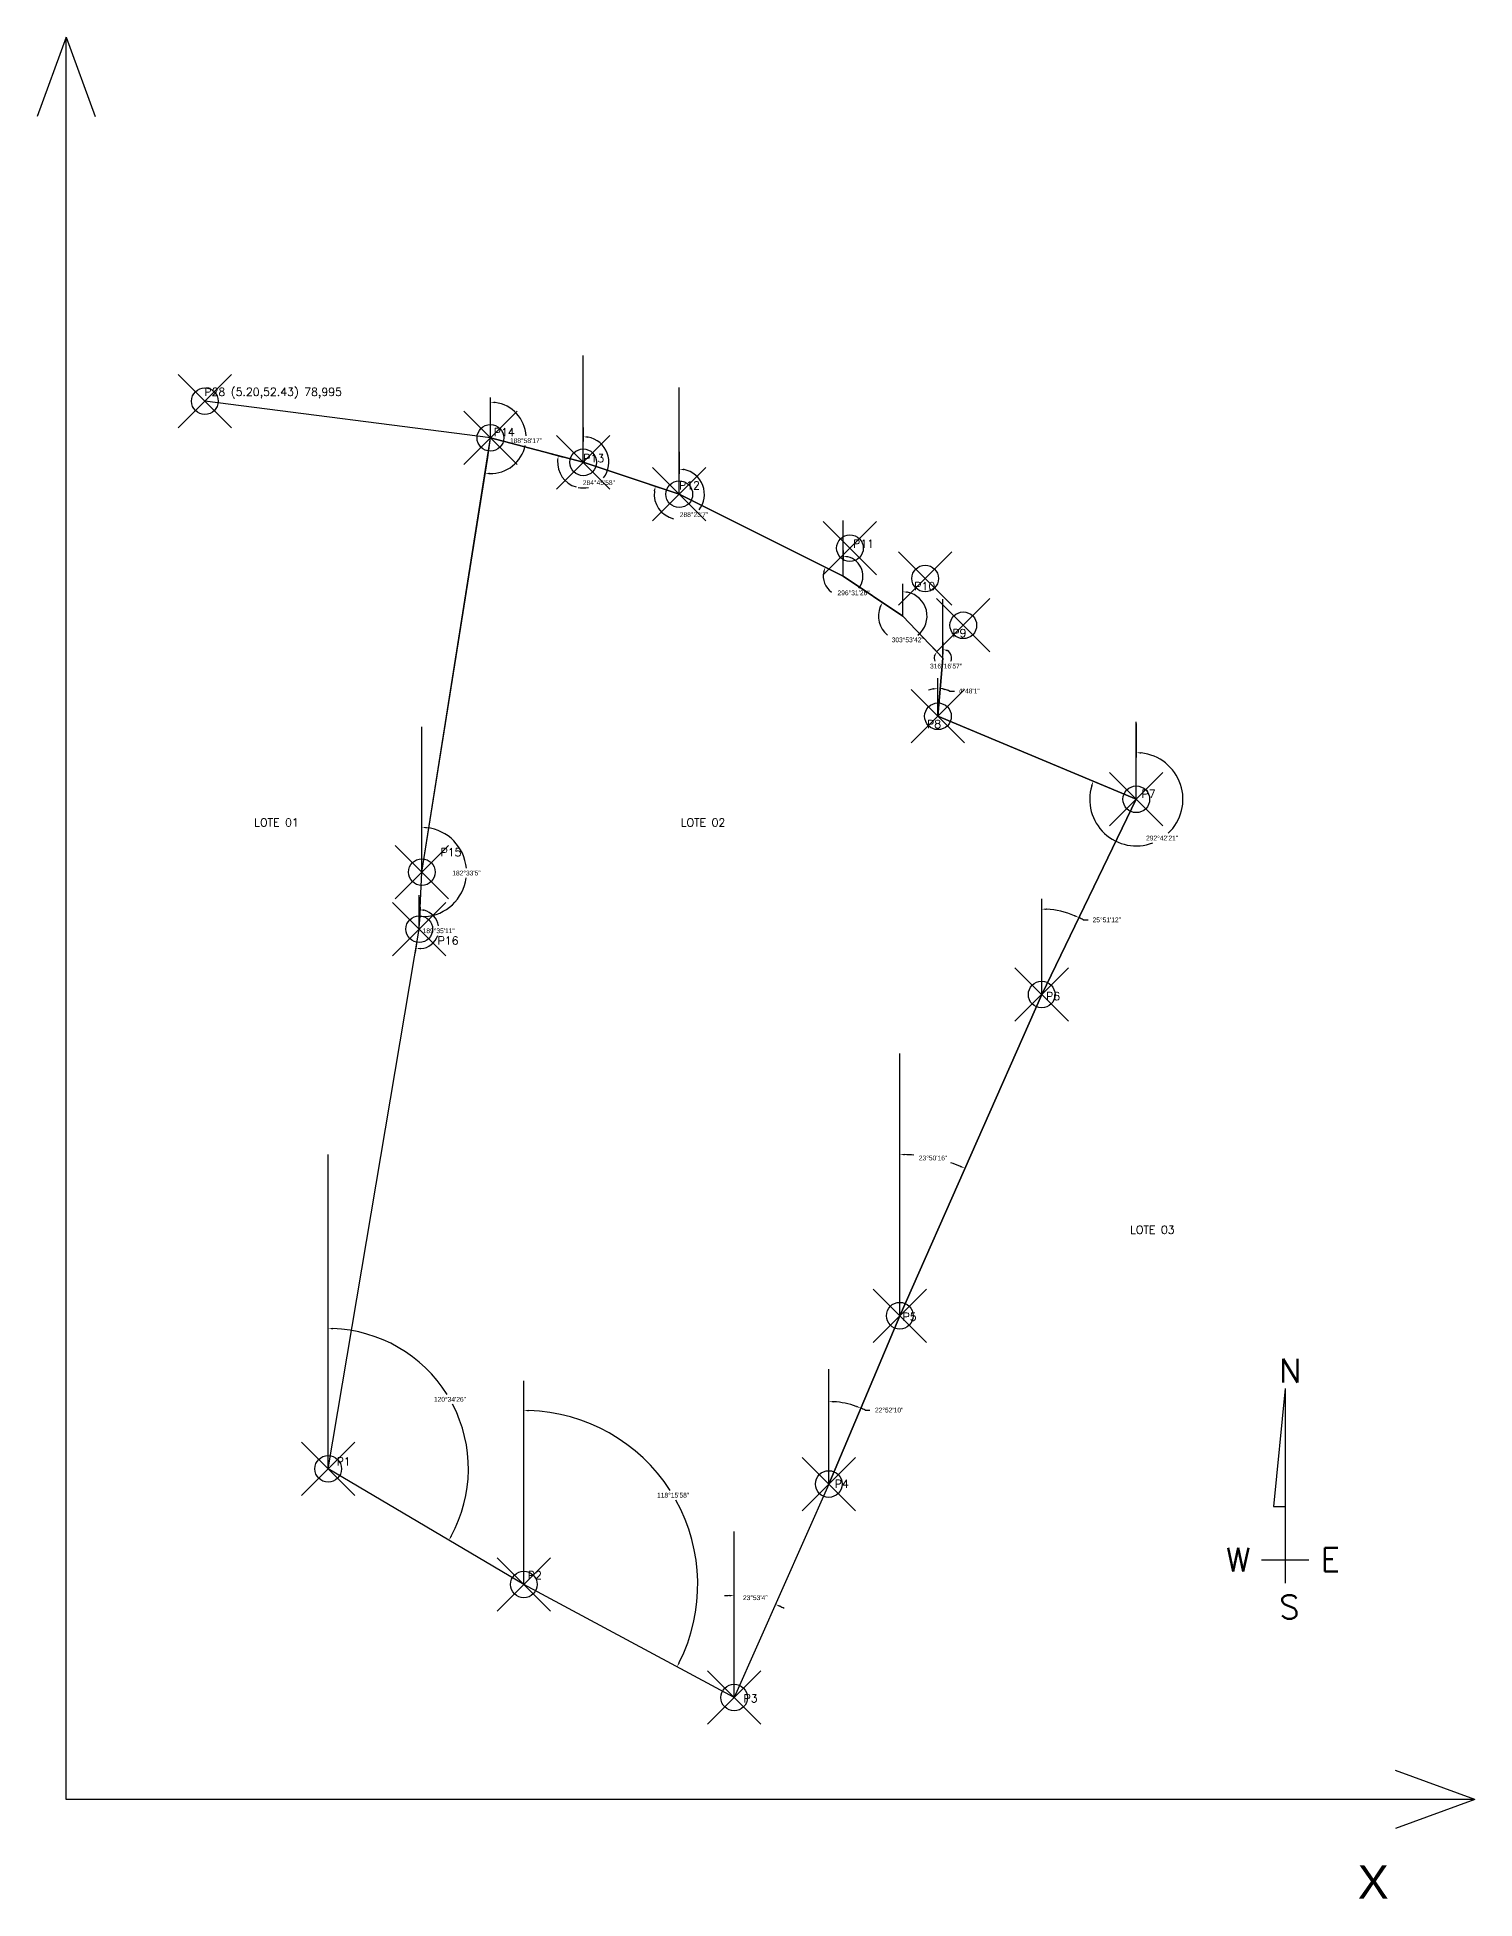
# Model space of a CAD drawing. Header units: inches. Extents: x 555647 to 1112117, y 8563097 to 17126483.
# Drawn here: x 556151.4 to 556205.3, y 8563096.7 to 8563166.5 of the extents above; entities that cross this region are included whole.
import ezdxf

# ---------------------------------------------------------------- set-up
doc = ezdxf.new("R2010")
doc.units = ezdxf.units.IN
doc.header["$MEASUREMENT"] = 0
doc.header["$PDMODE"] = 35
doc.header["$PDSIZE"] = -1
doc.linetypes.add('CONTINUO', pattern=[0])
for name, color, linetype in [('_CASA', 7, 'CONTINUO'), ('_MURO', 7, 'CONTINUO'), ('_PN', 7, 'CONTINUO'), ('MURO', 5, 'CONTINUO'), ('PORTÃO', 1, 'Continuous')]:
    doc.layers.add(name, color=color, linetype=linetype)
doc.styles.add('ARIAL', font='ARIAL', dxfattribs={"height": 0.2})
doc.styles.add('SIMPLEX', font='simplex.shx', dxfattribs={"height": 0.3})
doc.dimstyles.get("Standard").update_dxf_attribs({"dimtxt": 0.18, "dimasz": 0.18, "dimexe": 0.18, "dimexo": 0.0625, "dimgap": 0.09, "dimtad": 0, "dimtih": 1, "dimtoh": 1, "dimdec": 0, "dimzin": 0, "dimdsep": 46, "dimtxsty": 'Standard', "dimcen": 0.09, "dimaunit": 1, "dimadec": 3, "dimazin": 0, "dimtfac": 1, "dimtdec": 0, "dimtofl": 0, "dimtmove": 0, "dimatfit": 3, "dimfxl": 1, "dimtolj": 1, "dimtzin": 0, "dimarcsym": 0})

# ---------------------------------------------------------------- blocks, each defined once
blk = doc.blocks.new('SIMB_PONTO')
at = {"color": 0}
blk.add_point((0, 0), dxfattribs=at)
for tag in ['desc:', 'cota:', 'pto:']:
    blk.add_attdef(tag, (0, 0), '', height=1)
blk = doc.blocks.new('Norte2')
for p, q in [((0, 0.125), (0, -0.125)), ((0.28125, 0.0625), (0.28125, 0)), ((0.90625, 0), (0.28125, 0.0625)), ((0.90625, 0), (-0.125, 0))]:
    blk.add_line(p, q)
at = {"style": 'SIMPLEX'}
for s, p in [('W', (-0.0625, 0.3125)), ('S', (-0.3125, 0.03125)), ('N', (0.9375, 0.03125)), ('E', (-0.0625, -0.1875))]:
    blk.add_text(s, height=0.125, rotation=270, dxfattribs=at).set_placement(p)
blk = doc.blocks.new('*D103')
at = {"color": 0, "lineweight": -2, "transparency": 16777216}
for start, end in [(31.99767, 88.03882), (331.3874, 27.47943)]:
    blk.add_arc((556162.35, 8563112.812), 5.259, start, end, dxfattribs=at)
at = {"color": 0, "transparency": 16777216}
for points in [[(556162.529, 8563118.038), (556162.53, 8563118.098), (556162.35, 8563118.071)], [(556166.993, 8563110.278), (556166.941, 8563110.308), (556166.878, 8563110.137)]]:
    blk.add_solid(points, dxfattribs=at)
at = {"layer": 'Defpoints', "color": 0, "transparency": 16777216}
for p in [(556162.35, 8563124.595), (556167.535, 8563113.69), (556162.35, 8563112.812), (556162.35, 8563112.812), (556169.688, 8563108.477)]:
    blk.add_point(p, dxfattribs=at)
at = {"color": 0, "transparency": 16777216, "insert": (556166.917, 8563115.418), "char_height": 0.18, "attachment_point": 5}
blk.add_mtext('\\A1;120°34\'26"', dxfattribs=at)
blk = doc.blocks.new('*D104')
at = {"color": 0, "lineweight": -2, "transparency": 16777216}
for start, end in [(32.72794, 88.41827), (333.31549, 29.04128)]:
    blk.add_arc((556169.688, 8563108.477), 6.52, start, end, dxfattribs=at)
at = {"color": 0, "transparency": 16777216}
for points in [[(556169.867, 8563114.965), (556169.868, 8563115.025), (556169.688, 8563114.997)], [(556175.54, 8563105.535), (556175.487, 8563105.562), (556175.431, 8563105.389)]]:
    blk.add_solid(points, dxfattribs=at)
at = {"layer": 'Defpoints', "color": 0, "transparency": 16777216}
for p in [(556169.688, 8563116.109), (556173.828, 8563113.514), (556169.688, 8563108.477), (556169.688, 8563108.477), (556177.573, 8563104.237)]:
    blk.add_point(p, dxfattribs=at)
at = {"color": 0, "transparency": 16777216, "insert": (556175.285, 8563111.822), "char_height": 0.18, "attachment_point": 5}
blk.add_mtext('\\A1;118°15\'58"', dxfattribs=at)
blk = doc.blocks.new('*D105')
at = {"color": 0, "lineweight": -2, "transparency": 16777216}
for start, end in [(92.69657, 95.39314), (60.72246, 63.41903)]:
    blk.add_arc((556177.573, 8563104.237), 3.825, start, end, dxfattribs=at)
at = {"color": 0, "transparency": 16777216}
for points in [[(556177.392, 8563108.088), (556177.394, 8563108.028), (556177.573, 8563108.062)], [(556179.272, 8563107.63), (556179.297, 8563107.685), (556179.122, 8563107.734)]]:
    blk.add_solid(points, dxfattribs=at)
at = {"layer": 'Defpoints', "color": 0, "transparency": 16777216}
for p in [(556181.118, 8563112.243), (556177.573, 8563110.465), (556178.622, 8563107.915), (556177.573, 8563104.237), (556177.573, 8563104.237)]:
    blk.add_point(p, dxfattribs=at)
at = {"color": 0, "transparency": 16777216, "insert": (556178.365, 8563107.979), "char_height": 0.18, "attachment_point": 5}
blk.add_mtext('\\A1;23°53\'4"', dxfattribs=at)
blk = doc.blocks.new('*D106')
at = {"color": 0, "lineweight": -2, "transparency": 16777216}
blk.add_line((556182.483, 8563115.014), (556182.663, 8563115.014), dxfattribs=at)
for start, end in [(70.46988, 86.66056), (63.791, 67.13044)]:
    blk.add_arc((556181.118, 8563112.243), 3.089, start, end, dxfattribs=at)
at = {"color": 0, "transparency": 16777216}
for points in [[(556181.297, 8563115.297), (556181.299, 8563115.357), (556181.118, 8563115.332)], [(556182.162, 8563115.182), (556182.14, 8563115.126), (556182.319, 8563115.089)]]:
    blk.add_solid(points, dxfattribs=at)
at = {"layer": 'Defpoints', "color": 0, "transparency": 16777216}
for p in [(556183.78, 8563118.553), (556181.118, 8563116.552), (556181.528, 8563115.305), (556181.118, 8563112.243), (556181.118, 8563112.243)]:
    blk.add_point(p, dxfattribs=at)
at = {"color": 0, "transparency": 16777216, "insert": (556183.383, 8563115.014), "char_height": 0.18, "attachment_point": 5}
blk.add_mtext('\\A1;22°52\'10"', dxfattribs=at)
blk = doc.blocks.new('*D107')
at = {"color": 0, "lineweight": -2, "transparency": 16777216}
for start, end in [(84.98619, 88.29353), (67.86882, 71.5606)]:
    blk.add_arc((556183.78, 8563118.553), 6.044, start, end, dxfattribs=at)
at = {"color": 0, "transparency": 16777216}
for points in [[(556183.959, 8563124.564), (556183.96, 8563124.624), (556183.78, 8563124.596)], [(556186.068, 8563124.179), (556186.045, 8563124.123), (556186.222, 8563124.081)]]:
    blk.add_solid(points, dxfattribs=at)
at = {"layer": 'Defpoints', "color": 0, "transparency": 16777216}
for p in [(556189.1, 8563130.594), (556183.78, 8563128.39), (556185.435, 8563124.365), (556183.78, 8563118.553), (556183.78, 8563118.553)]:
    blk.add_point(p, dxfattribs=at)
at = {"color": 0, "transparency": 16777216, "insert": (556185.028, 8563124.466), "char_height": 0.18, "attachment_point": 5}
blk.add_mtext('\\A1;23°50\'16"', dxfattribs=at)
blk = doc.blocks.new('*D108')
at = {"color": 0, "lineweight": -2, "transparency": 16777216}
blk.add_line((556190.657, 8563133.394), (556190.837, 8563133.394), dxfattribs=at)
for start, end in [(67.36657, 86.77998), (60.92653, 64.14655)]:
    blk.add_arc((556189.1, 8563130.594), 3.203, start, end, dxfattribs=at)
at = {"color": 0, "transparency": 16777216}
for points in [[(556189.279, 8563133.763), (556189.281, 8563133.823), (556189.1, 8563133.798)], [(556190.345, 8563133.578), (556190.321, 8563133.524), (556190.497, 8563133.477)]]:
    blk.add_solid(points, dxfattribs=at)
at = {"layer": 'Defpoints', "color": 0, "transparency": 16777216}
for p in [(556192.648, 8563137.915), (556189.1, 8563134.186), (556189.58, 8563133.762), (556189.1, 8563130.594), (556189.1, 8563130.594)]:
    blk.add_point(p, dxfattribs=at)
at = {"color": 0, "transparency": 16777216, "insert": (556191.542, 8563133.394), "char_height": 0.18, "attachment_point": 5}
blk.add_mtext('\\A1;25°51\'12"', dxfattribs=at)
blk = doc.blocks.new('*D94')
at = {"color": 0, "lineweight": -2, "transparency": 16777216}
for p, q in [((556192.648, 8563140.762), (556192.648, 8563139.483)), ((556190.022, 8563139.014), (556191.202, 8563138.521))]:
    blk.add_line(p, q, dxfattribs=at)
for start, end in [(313.15802, 84.09616), (163.19807, 290.69712)]:
    blk.add_arc((556192.648, 8563137.915), 1.748, start, end, dxfattribs=at)
at = {"color": 0, "transparency": 16777216}
for points in [[(556192.826, 8563139.624), (556192.829, 8563139.684), (556192.648, 8563139.663)], [(556190.946, 8563138.431), (556191.003, 8563138.41), (556191.036, 8563138.59)]]:
    blk.add_solid(points, dxfattribs=at)
at = {"layer": 'Defpoints', "color": 0, "transparency": 16777216}
for p in [(556192.648, 8563140.824), (556189.964, 8563139.038), (556192.648, 8563137.915), (556192.191, 8563136.228)]:
    blk.add_point(p, dxfattribs=at)
at = {"color": 0, "transparency": 16777216, "insert": (556193.616, 8563136.461), "char_height": 0.18, "attachment_point": 5}
blk.add_mtext('\\A1;292°42\'21"', dxfattribs=at)
blk = doc.blocks.new('*D109')
at = {"color": 0, "lineweight": -2, "transparency": 16777216}
blk.add_line((556185.648, 8563141.974), (556185.828, 8563141.974), dxfattribs=at)
for start, end in [(99.90765, 109.8153), (65.30949, 85.19985), (65.38454, 75.29219)]:
    blk.add_arc((556185.212, 8563141.027), 1.042, start, end, dxfattribs=at)
at = {"color": 0, "transparency": 16777216}
for points in [[(556185.03, 8563142.083), (556185.035, 8563142.023), (556185.212, 8563142.069)], [(556185.472, 8563142.005), (556185.482, 8563142.064), (556185.299, 8563142.065)]]:
    blk.add_solid(points, dxfattribs=at)
at = {"layer": 'Defpoints', "color": 0, "transparency": 16777216}
for p in [(556185.396, 8563143.212), (556185.212, 8563142.461), (556185.241, 8563142.069), (556185.212, 8563141.027), (556185.212, 8563141.027)]:
    blk.add_point(p, dxfattribs=at)
at = {"color": 0, "transparency": 16777216, "insert": (556186.383, 8563141.974), "char_height": 0.18, "attachment_point": 5}
blk.add_mtext('\\A1;4°48\'1"', dxfattribs=at)
blk = doc.blocks.new('*D95')
at = {"color": 0, "lineweight": -2, "transparency": 16777216}
for p, q in [((556184.988, 8563143.638), (556185.294, 8563143.317)), ((556185.396, 8563143.801), (556185.396, 8563143.358))]:
    blk.add_line(p, q, dxfattribs=at)
for start, end in [(337.87438, 57.9886), (165.72894, 202.12562)]:
    blk.add_arc((556185.396, 8563143.212), 0.326, start, end, dxfattribs=at)
at = {"color": 0, "transparency": 16777216}
for points in [[(556185.053, 8563143.307), (556185.105, 8563143.277), (556185.17, 8563143.447)], [(556185.56, 8563143.459), (556185.577, 8563143.517), (556185.396, 8563143.538)]]:
    blk.add_solid(points, dxfattribs=at)
at = {"layer": 'Defpoints', "color": 0, "transparency": 16777216}
for p in [(556184.945, 8563143.683), (556185.396, 8563143.864), (556185.396, 8563143.212), (556185.71, 8563143.125)]:
    blk.add_point(p, dxfattribs=at)
at = {"color": 0, "transparency": 16777216, "insert": (556185.517, 8563142.909), "char_height": 0.18, "attachment_point": 5}
blk.add_mtext('\\A1;316°16\'57"', dxfattribs=at)
blk = doc.blocks.new('*D96')
at = {"color": 0, "lineweight": -2, "transparency": 16777216}
for p, q in [((556183.891, 8563145.611), (556183.891, 8563145.877)), ((556183.205, 8563145.246), (556182.985, 8563145.394))]:
    blk.add_line(p, q, dxfattribs=at)
for start, end in [(308.60951, 78.67181), (157.43314, 231.39049)]:
    blk.add_arc((556183.891, 8563144.785), 0.912, start, end, dxfattribs=at)
at = {"color": 0, "transparency": 16777216}
for points in [[(556184.067, 8563145.649), (556184.073, 8563145.709), (556183.891, 8563145.697)], [(556183.023, 8563145.149), (556183.076, 8563145.121), (556183.134, 8563145.293)]]:
    blk.add_solid(points, dxfattribs=at)
at = {"layer": 'Defpoints', "color": 0, "transparency": 16777216}
for p in [(556183.891, 8563145.549), (556183.257, 8563145.211), (556183.891, 8563144.785), (556184.785, 8563144.606)]:
    blk.add_point(p, dxfattribs=at)
at = {"color": 0, "transparency": 16777216, "insert": (556184.078, 8563143.892), "char_height": 0.18, "attachment_point": 5}
blk.add_mtext('\\A1;303°53\'42"', dxfattribs=at)
blk = doc.blocks.new('*D97')
at = {"color": 0, "lineweight": -2, "transparency": 16777216}
for p, q in [((556181.656, 8563147.245), (556181.656, 8563146.85)), ((556180.799, 8563146.714), (556181.152, 8563146.538))]:
    blk.add_line(p, q, dxfattribs=at)
for start, end in [(322.52185, 76.10021), (167.376, 234.32823)]:
    blk.add_arc((556181.656, 8563146.286), 0.744, start, end, dxfattribs=at)
at = {"color": 0, "transparency": 16777216}
for points in [[(556181.831, 8563146.979), (556181.838, 8563147.038), (556181.656, 8563147.03)], [(556180.902, 8563146.459), (556180.959, 8563146.439), (556180.991, 8563146.619)]]:
    blk.add_solid(points, dxfattribs=at)
at = {"layer": 'Defpoints', "color": 0, "transparency": 16777216}
for p in [(556181.656, 8563147.307), (556180.743, 8563146.742), (556181.656, 8563146.286), (556182.391, 8563146.172)]:
    blk.add_point(p, dxfattribs=at)
at = {"color": 0, "transparency": 16777216, "insert": (556182.047, 8563145.654), "char_height": 0.18, "attachment_point": 5}
blk.add_mtext('\\A1;296°31\'26"', dxfattribs=at)
blk = doc.blocks.new('*D98')
at = {"color": 0, "lineweight": -2, "transparency": 16777216}
for p, q in [((556175.514, 8563150.943), (556175.514, 8563150.115)), ((556174.004, 8563149.854), (556174.79, 8563149.593))]:
    blk.add_line(p, q, dxfattribs=at)
for start, end in [(321.67026, 79.05118), (172.56356, 256.94726)]:
    blk.add_arc((556175.514, 8563149.352), 0.943, start, end, dxfattribs=at)
at = {"color": 0, "transparency": 16777216}
for points in [[(556175.691, 8563150.248), (556175.697, 8563150.308), (556175.514, 8563150.295)], [(556174.55, 8563149.481), (556174.608, 8563149.467), (556174.619, 8563149.649)]]:
    blk.add_solid(points, dxfattribs=at)
at = {"layer": 'Defpoints', "color": 0, "transparency": 16777216}
for p in [(556175.514, 8563151.006), (556173.945, 8563149.873), (556175.514, 8563149.352), (556176.452, 8563149.251)]:
    blk.add_point(p, dxfattribs=at)
at = {"color": 0, "transparency": 16777216, "insert": (556176.066, 8563148.587), "char_height": 0.18, "attachment_point": 5}
blk.add_mtext('\\A1;288°23\'7"', dxfattribs=at)
blk = doc.blocks.new('*D99')
at = {"color": 0, "lineweight": -2, "transparency": 16777216}
for p, q in [((556171.913, 8563151.85), (556171.913, 8563151.331)), ((556170.655, 8563150.881), (556171.157, 8563150.748))]:
    blk.add_line(p, q, dxfattribs=at)
for start, end in [(322.7752, 79.26049), (175.97336, 253.81994), (258.31471, 281.68529)]:
    blk.add_arc((556171.913, 8563150.549), 0.962, start, end, dxfattribs=at)
at = {"color": 0, "transparency": 16777216}
for points in [[(556172.089, 8563151.464), (556172.095, 8563151.524), (556171.913, 8563151.511)], [(556170.924, 8563150.621), (556170.983, 8563150.612), (556170.983, 8563150.794)]]:
    blk.add_solid(points, dxfattribs=at)
at = {"layer": 'Defpoints', "color": 0, "transparency": 16777216}
for p in [(556171.913, 8563151.912), (556170.594, 8563150.896), (556171.913, 8563150.549), (556171.748, 8563149.601)]:
    blk.add_point(p, dxfattribs=at)
at = {"color": 0, "transparency": 16777216, "insert": (556172.5, 8563149.787), "char_height": 0.18, "attachment_point": 5}
blk.add_mtext('\\A1;284°45\'58"', dxfattribs=at)
blk = doc.blocks.new('*D100')
at = {"color": 0, "lineweight": -2, "transparency": 16777216}
for p, q in [((556168.433, 8563152.667), (556168.433, 8563152.985)), ((556168.246, 8563150.28), (556168.196, 8563149.966))]:
    blk.add_line(p, q, dxfattribs=at)
for start, end in [(3.22445, 82.29037), (268.73834, 347.72135)]:
    blk.add_arc((556168.433, 8563151.466), 1.339, start, end, dxfattribs=at)
at = {"color": 0, "transparency": 16777216}
for points in [[(556168.61, 8563152.763), (556168.614, 8563152.823), (556168.433, 8563152.805)], [(556168.401, 8563150.098), (556168.406, 8563150.158), (556168.224, 8563150.144)]]:
    blk.add_solid(points, dxfattribs=at)
at = {"layer": 'Defpoints', "color": 0, "transparency": 16777216}
for p in [(556168.433, 8563152.604), (556169.626, 8563152.074), (556168.433, 8563151.466), (556168.255, 8563150.342)]:
    blk.add_point(p, dxfattribs=at)
at = {"color": 0, "transparency": 16777216, "insert": (556169.767, 8563151.361), "char_height": 0.18, "attachment_point": 5}
blk.add_mtext('\\A1;188°58\'17"', dxfattribs=at)
blk = doc.blocks.new('*D101')
at = {"color": 0, "lineweight": -2, "transparency": 16777216}
for p, q in [((556165.863, 8563136.498), (556165.863, 8563137.041)), ((556165.804, 8563133.876), (556165.78, 8563133.334))]:
    blk.add_line(p, q, dxfattribs=at)
for start, end in [(4.88966, 83.83771), (273.6109, 352.54407)]:
    blk.add_arc((556165.863, 8563135.186), 1.674, start, end, dxfattribs=at)
at = {"color": 0, "transparency": 16777216}
for points in [[(556166.041, 8563136.821), (556166.044, 8563136.881), (556165.863, 8563136.861)], [(556165.968, 8563133.485), (556165.968, 8563133.545), (556165.788, 8563133.514)]]:
    blk.add_solid(points, dxfattribs=at)
at = {"layer": 'Defpoints', "color": 0, "transparency": 16777216}
for p in [(556165.863, 8563136.436), (556165.863, 8563135.186), (556167.287, 8563134.307), (556165.807, 8563133.939)]:
    blk.add_point(p, dxfattribs=at)
at = {"color": 0, "transparency": 16777216, "insert": (556167.537, 8563135.149), "char_height": 0.18, "attachment_point": 5}
blk.add_mtext('\\A1;182°33\'5"', dxfattribs=at)
blk = doc.blocks.new('*D102')
at = {"color": 0, "lineweight": -2, "transparency": 16777216}
for p, q in [((556165.767, 8563133.928), (556165.767, 8563133.598)), ((556165.621, 8563132.177), (556165.676, 8563132.503))]:
    blk.add_line(p, q, dxfattribs=at)
for start, end in [(9.34999, 75.8681), (274.54561, 340.75659)]:
    blk.add_arc((556165.767, 8563133.047), 0.732, start, end, dxfattribs=at)
at = {"color": 0, "transparency": 16777216}
for points in [[(556165.942, 8563133.726), (556165.95, 8563133.786), (556165.767, 8563133.778)], [(556165.824, 8563132.287), (556165.827, 8563132.347), (556165.646, 8563132.325)]]:
    blk.add_solid(points, dxfattribs=at)
at = {"layer": 'Defpoints', "color": 0, "transparency": 16777216}
for p in [(556165.767, 8563133.991), (556165.767, 8563133.047), (556166.356, 8563132.612), (556165.61, 8563132.115)]:
    blk.add_point(p, dxfattribs=at)
at = {"color": 0, "transparency": 16777216, "insert": (556166.496, 8563132.985), "char_height": 0.18, "attachment_point": 5}
blk.add_mtext('\\A1;189°35\'11"', dxfattribs=at)

msp = doc.modelspace()

# ---------------------------------------------------------------- linework, layer by layer
for p, q in [((556152.53, 8563166.487), (556151.444, 8563163.515)), ((556152.53, 8563100.415), (556152.53, 8563166.487)), ((556152.53, 8563166.487), (556153.616, 8563163.515)), ((556171.913, 8563150.549), (556171.913, 8563154.551)), ((556175.514, 8563149.352), (556175.514, 8563153.356)), ((556168.433, 8563151.466), (556168.433, 8563152.741)), ((556181.656, 8563146.286), (556181.656, 8563148.368)), ((556183.891, 8563144.785), (556183.891, 8563145.998)), ((556185.396, 8563143.212), (556185.396, 8563145.424)), ((556185.212, 8563141.027), (556185.212, 8563142.461)), ((556165.863, 8563135.186), (556165.863, 8563140.634)), ((556192.648, 8563137.915), (556192.648, 8563140.824)), ((556165.767, 8563133.047), (556165.767, 8563134.319)), ((556189.1, 8563130.594), (556189.1, 8563134.186)), ((556183.78, 8563118.553), (556183.78, 8563128.39)), ((556162.35, 8563112.812), (556162.35, 8563124.595)), ((556169.688, 8563108.477), (556169.688, 8563116.109)), ((556181.118, 8563112.243), (556181.118, 8563116.552)), ((556177.573, 8563104.237), (556177.573, 8563110.465)), ((556205.337, 8563100.415), (556202.364, 8563101.501)), ((556205.337, 8563100.415), (556152.53, 8563100.415)), ((556205.337, 8563100.415), (556202.364, 8563099.329))]:
    msp.add_line(p, q)
for points in [[(556192.648, 8563137.915), (556189.1, 8563130.594), (556183.78, 8563118.553), (556181.118, 8563112.243), (556177.573, 8563104.237), (556169.688, 8563108.477), (556162.35, 8563112.812), (556165.767, 8563133.047), (556165.863, 8563135.186), (556168.433, 8563151.466), (556168.433, 8563151.466), (556171.913, 8563150.549), (556175.514, 8563149.352), (556181.656, 8563146.286), (556183.891, 8563144.785), (556185.396, 8563143.212), (556185.212, 8563141.027), (556192.648, 8563137.915)], [(556185.212, 8563141.027), (556185.396, 8563143.212), (556183.891, 8563144.785), (556181.656, 8563146.286), (556175.514, 8563149.352), (556171.913, 8563150.549), (556168.433, 8563151.466)]]:
    msp.add_lwpolyline(points)
at = {"layer": 'MURO'}
msp.add_line((556168.433, 8563151.466), (556157.731, 8563152.842), dxfattribs=at)
for points in [[(556181.118, 8563112.243), (556177.573, 8563104.237), (556169.688, 8563108.477), (556162.35, 8563112.812), (556165.767, 8563133.047), (556165.863, 8563135.186), (556168.338, 8563150.73), (556168.433, 8563151.466)], [(556181.118, 8563112.243), (556183.78, 8563118.553), (556189.1, 8563130.594), (556192.648, 8563137.915)]]:
    msp.add_lwpolyline(points, dxfattribs=at)
at = {"layer": 'PORTÃO'}
msp.add_line((556192.648, 8563137.915), (556185.212, 8563141.027), dxfattribs=at)

# ---------------------------------------------------------------- block references
at = {"xscale": 7.086614173228346, "yscale": 7.086614173228346, "zscale": 7.086614173228346, "rotation": 90}
msp.add_blockref('Norte2', (556198.229, 8563109.406), dxfattribs=at)
at = {"layer": '_CASA', "color": 3}
ref = msp.add_blockref('SIMB_PONTO', (556189.1, 8563130.594, 74.417), dxfattribs=at)
ref.add_attrib('COTA', 'P6 ', (556189.263, 8563130.382, 74.417), dxfattribs={"layer": '0', "color": 7, "height": 0.3, "style": 'SIMPLEX'})
at = {"layer": '_MURO', "color": 3}
ref = msp.add_blockref('SIMB_PONTO', (556157.731, 8563152.842, 78.995), dxfattribs=at)
ref.add_attrib('COTA', 'P28 (5.20,52.43) 78,995', (556157.712, 8563153.041, 78.995), dxfattribs={"layer": '0', "color": 7, "height": 0.3, "style": 'SIMPLEX'})
ref = msp.add_blockref('SIMB_PONTO', (556168.433, 8563151.466, 77.853), dxfattribs=at)
ref.add_attrib('COTA', 'P14 ', (556168.561, 8563151.527, 77.853), dxfattribs={"layer": '0', "color": 7, "height": 0.3, "style": 'SIMPLEX'})
ref = msp.add_blockref('SIMB_PONTO', (556171.913, 8563150.549, 77.312), dxfattribs=at)
ref.add_attrib('COTA', 'P13 ', (556171.913, 8563150.549), dxfattribs={"layer": '0', "color": 7, "height": 0.3, "style": 'SIMPLEX'})
ref = msp.add_blockref('SIMB_PONTO', (556175.514, 8563149.352, 76.848), dxfattribs=at)
ref.add_attrib('COTA', 'P12 ', (556175.505, 8563149.536, 76.848), dxfattribs={"layer": '0', "color": 7, "height": 0.3, "style": 'SIMPLEX'})
ref = msp.add_blockref('SIMB_PONTO', (556181.913, 8563147.332, 76.045), dxfattribs=at)
ref.add_attrib('COTA', 'P11 ', (556182.03, 8563147.349, 76.045), dxfattribs={"layer": '0', "color": 7, "height": 0.3, "style": 'SIMPLEX'})
ref = msp.add_blockref('SIMB_PONTO', (556184.733, 8563146.194, 75.693), dxfattribs=at)
ref.add_attrib('COTA', 'P10 ', (556184.323, 8563145.754, 75.693), dxfattribs={"layer": '0', "color": 7, "height": 0.3, "style": 'SIMPLEX'})
ref = msp.add_blockref('SIMB_PONTO', (556186.162, 8563144.439, 75.342), dxfattribs=at)
ref.add_attrib('COTA', 'P9 ', (556185.752, 8563143.999, 75.342), dxfattribs={"layer": '0', "color": 7, "height": 0.3, "style": 'SIMPLEX'})
ref = msp.add_blockref('SIMB_PONTO', (556185.212, 8563141.027, 74.402), dxfattribs=at)
ref.add_attrib('COTA', 'P8 ', (556184.802, 8563140.587, 74.402), dxfattribs={"layer": '0', "color": 7, "height": 0.3, "style": 'SIMPLEX'})
ref = msp.add_blockref('SIMB_PONTO', (556192.648, 8563137.915, 74.278), dxfattribs=at)
ref.add_attrib('COTA', 'P7 ', (556192.845, 8563137.967, 74.278), dxfattribs={"layer": '0', "color": 7, "height": 0.3, "style": 'SIMPLEX'})
ref = msp.add_blockref('SIMB_PONTO', (556165.863, 8563135.186, 75.877), dxfattribs=at)
ref.add_attrib('COTA', 'P15 ', (556166.563, 8563135.782, -0.077), dxfattribs={"layer": '0', "color": 7, "height": 0.3, "style": 'SIMPLEX'})
ref = msp.add_blockref('SIMB_PONTO', (556165.767, 8563133.047, 68.895), dxfattribs=at)
ref.add_attrib('COTA', 'P16 ', (556166.452, 8563132.468, 68.895), dxfattribs={"layer": '0', "color": 7, "height": 0.3, "style": 'SIMPLEX'})
ref = msp.add_blockref('SIMB_PONTO', (556183.78, 8563118.553, 69.559), dxfattribs=at)
ref.add_attrib('COTA', 'P5 ', (556183.883, 8563118.366, 69.559), dxfattribs={"layer": '0', "color": 7, "height": 0.3, "style": 'SIMPLEX'})
ref = msp.add_blockref('SIMB_PONTO', (556162.35, 8563112.812, 62.547), dxfattribs=at)
ref.add_attrib('COTA', 'P1 ', (556162.669, 8563112.937, 62.547), dxfattribs={"layer": '0', "color": 7, "height": 0.3, "style": 'SIMPLEX'})
ref = msp.add_blockref('SIMB_PONTO', (556181.118, 8563112.243, 65.821), dxfattribs=at)
ref.add_attrib('COTA', 'P4 ', (556181.343, 8563112.099, 65.821), dxfattribs={"layer": '0', "color": 7, "height": 0.3, "style": 'SIMPLEX'})
ref = msp.add_blockref('SIMB_PONTO', (556169.688, 8563108.477, 62.119), dxfattribs=at)
ref.add_attrib('COTA', 'P2', (556169.833, 8563108.671), dxfattribs={"layer": '0', "color": 7, "height": 0.3, "style": 'SIMPLEX'})
ref = msp.add_blockref('SIMB_PONTO', (556177.573, 8563104.237, 62.977), dxfattribs=at)
ref.add_attrib('COTA', 'P3', (556177.924, 8563104.056, 62.977), dxfattribs={"layer": '0', "color": 7, "height": 0.3, "style": 'SIMPLEX'})

# ---------------------------------------------------------------- texts
at = {"color": 7, "style": 'ARIAL'}
msp.add_text('X', height=1.248, rotation=359.99774, dxfattribs=at).set_placement((556200.948, 8563096.693))
at = {"layer": '_PN', "color": 7, "style": 'SIMPLEX'}
for s, p in [('LOTE 01', (556159.577, 8563136.896, 74.491)), ('LOTE 02', (556175.569, 8563136.896, 74.491)), ('LOTE 03', (556192.415, 8563121.624, 74.491))]:
    msp.add_text(s, height=0.3, dxfattribs=at).set_placement(p)

# ---------------------------------------------------------------- dimensions: what is measured, and where the dimension line sits
for base, center, p1, p2, picture, middle in [((556169.62552, 8563152.0741), (556168.43282, 8563151.46614), (556168.25532, 8563150.34182), (556168.43282, 8563152.60438), '*D100', (556169.76744, 8563151.36144)), ((556171.74816, 8563149.60139), (556171.91258, 8563150.54895), (556170.59415, 8563150.89646), (556171.91258, 8563151.91241), '*D99', (556172.49959, 8563149.78716)), ((556176.45249, 8563149.25106), (556175.5145, 8563149.35178), (556173.94486, 8563149.87348), (556175.5145, 8563151.00584), '*D98', (556176.06644, 8563148.5867)), ((556182.391092, 8563146.172166), (556181.656136, 8563146.286485), (556180.742678, 8563146.742392), (556181.656136, 8563147.307395), '*D97', (556182.047399, 8563145.653917)), ((556185.71027, 8563143.1247), (556185.39563, 8563143.21153), (556184.94474, 8563143.68307), (556185.39563, 8563143.86395), '*D95', (556185.51715, 8563142.9086)), ((556192.19137, 8563136.22842), (556192.64773, 8563137.91542), (556189.96446, 8563139.03818), (556192.64773, 8563140.82412), '*D94', (556193.61606, 8563136.46057)), ((556167.2873, 8563134.3065), (556165.8627, 8563135.1864), (556165.8071, 8563133.9386), (556165.8627, 8563136.4355), '*D101', (556167.5367, 8563135.1491)), ((556166.35633, 8563132.61244), (556165.76737, 8563133.04651), (556165.61013, 8563132.11545), (556165.76737, 8563133.99076), '*D102', (556166.49645, 8563132.98538))]:
    dim = msp.add_angular_dim_3p(base=base, center=center, p1=p1, p2=p2, dimstyle='Standard')
    dim.commit()
    dim.dimension.update_dxf_attribs({"geometry": picture, "text_midpoint": middle})
dim = msp.add_angular_dim_3p(base=(556184.7854, 8563144.60622), center=(556183.89118, 8563144.78488), p1=(556183.25723, 8563145.21079), p2=(556183.89118, 8563145.54862), dimstyle='Standard')
dim.commit()
dim.dimension.update_dxf_attribs({"geometry": '*D96', "text_midpoint": (556184.07792, 8563143.89231), "dimtype": 165})
for base, line1, line2, picture, middle in [((556185.24125, 8563142.0685), ((556185.39563, 8563143.21153), (556185.21215, 8563141.02667)), ((556185.21215, 8563141.02667), (556185.21215, 8563142.46071)), '*D109', (556186.38251, 8563141.97362)), ((556189.58021, 8563133.7616), ((556192.64773, 8563137.91542), (556189.10023, 8563130.59449)), ((556189.10023, 8563130.59449), (556189.10023, 8563134.18648)), '*D108', (556191.5418, 8563133.39414)), ((556185.43458, 8563124.3654), ((556183.77965, 8563118.55257), (556183.77965, 8563128.38982)), ((556189.10023, 8563130.59449), (556183.77965, 8563118.55257)), '*D107', (556185.02786, 8563124.46609)), ((556167.53494, 8563113.69036), ((556169.68779, 8563108.47666), (556162.3499, 8563112.81175)), ((556162.3499, 8563112.81175), (556162.3499, 8563124.59509)), '*D103', (556166.9174, 8563115.41839)), ((556181.5282, 8563115.3047), ((556183.7797, 8563118.5526), (556181.1184, 8563112.2432)), ((556181.1184, 8563112.2432), (556181.1184, 8563116.552)), '*D106', (556183.3826, 8563115.0144)), ((556173.8285, 8563113.5136), ((556177.5731, 8563104.2369), (556169.6878, 8563108.4767)), ((556169.6878, 8563108.4767), (556169.6878, 8563116.1095)), '*D104', (556175.2847, 8563111.8219)), ((556178.6224, 8563107.915), ((556181.1184, 8563112.2432), (556177.5731, 8563104.2369)), ((556177.5731, 8563104.2369), (556177.5731, 8563110.4651)), '*D105', (556178.3646, 8563107.979))]:
    dim = msp.add_angular_dim_2l(base=base, line1=line1, line2=line2, dimstyle='Standard')
    dim.commit()
    dim.dimension.update_dxf_attribs({"geometry": picture, "text_midpoint": middle})

doc.saveas('drawing.dxf')
